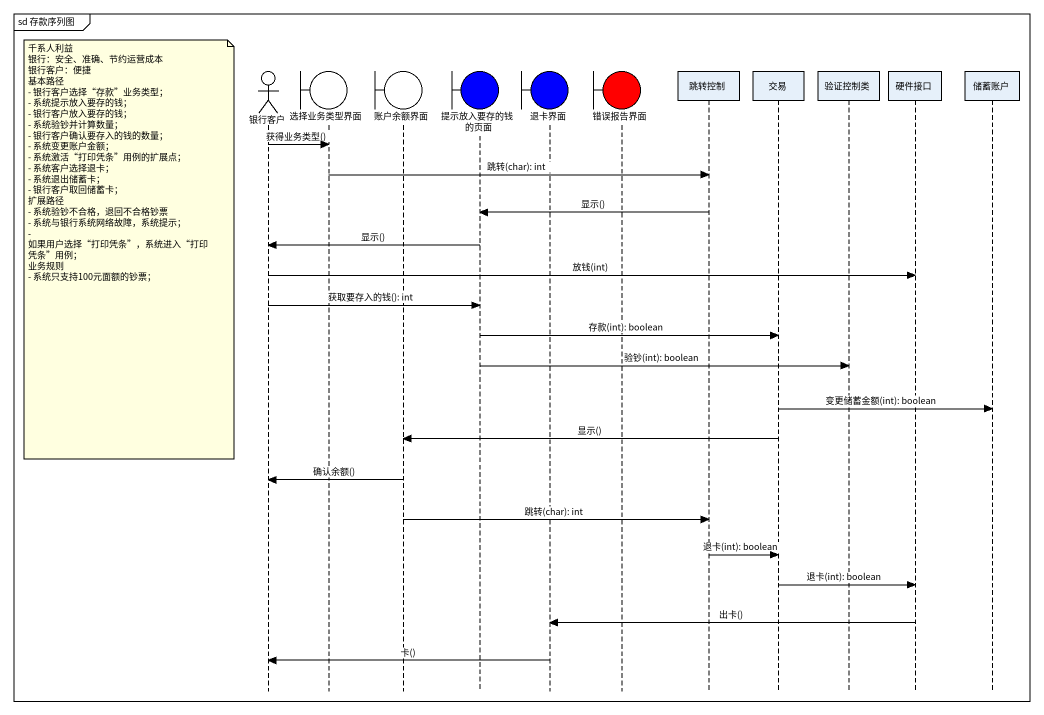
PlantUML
@startuml
mainframe sd 存款序列图
hide footbox
actor 银行客户
boundary 选择业务类型界面
boundary 账户余额界面
boundary 提示放入要存的钱的页面 #0000FF
boundary 退卡界面 #0000FF
boundary 错误报告界面 #FF0000
participant 跳转控制
participant 交易
participant 验证控制类
participant 硬件接口
participant 储蓄账户

银行客户 -> 选择业务类型界面 : 获得业务类型()
选择业务类型界面 -> 跳转控制 : 跳转(char): int
跳转控制 -> 提示放入要存的钱的页面 : 显示()
提示放入要存的钱的页面 -> 银行客户 : 显示()
note left of 银行客户
  千系人利益
  银行：安全、准确、节约运营成本
  银行客户：便捷
  基本路径
  - 银行客户选择“存款”业务类型；
  - 系统提示放入要存的钱；
  - 银行客户放入要存的钱；
  - 系统验钞并计算数量；
  - 银行客户确认要存入的钱的数量；
  - 系统变更账户金额；
  - 系统激活“打印凭条”用例的扩展点；
  - 系统客户选择退卡；
  - 系统退出储蓄卡；
  - 银行客户取回储蓄卡；
  扩展路径
  - 系统验钞不合格，退回不合格钞票
  - 系统与银行系统网络故障，系统提示；
  - 如果用户选择“打印凭条”，系统进入“打印凭条”用例；
  业务规则
  - 系统只支持100元面额的钞票；
end note
银行客户 -> 硬件接口 : 放钱(int)
银行客户 -> 提示放入要存的钱的页面 : 获取要存入的钱(): int
提示放入要存的钱的页面 -> 交易 : 存款(int): boolean
提示放入要存的钱的页面 -> 验证控制类 : 验钞(int): boolean
交易 -> 储蓄账户 : 变更储蓄金额(int): boolean
交易 -> 账户余额界面 : 显示()
账户余额界面 -> 银行客户 : 确认余额()
账户余额界面 -> 跳转控制 : 跳转(char): int
跳转控制 -> 交易 : 退卡(int): boolean
交易 -> 硬件接口 : 退卡(int): boolean
硬件接口 -> 退卡界面 : 出卡()
退卡界面 -> 银行客户 : 卡()
@enduml
